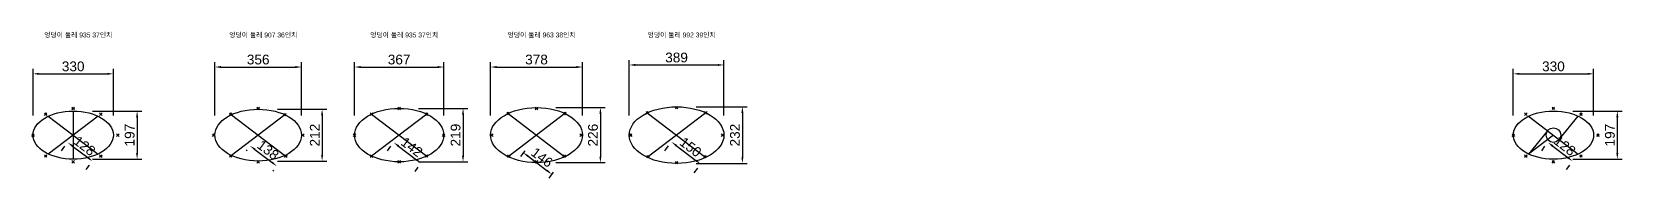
# Model space of a CAD drawing. Header units: millimetres. Extents: x -281 to 18273, y 674 to 20387.
# Drawn here: x 51 to 6589, y 19787 to 20387 of the extents above; entities that cross this region are included whole.
import ezdxf

# ---------------------------------------------------------------- set-up
doc = ezdxf.new("R2010")
doc.units = ezdxf.units.MM
doc.header["$PDMODE"] = 35
doc.header["$PDSIZE"] = 5
doc.styles.get("Standard").update_dxf_attribs({"font": 'arial.ttf'})
doc.dimstyles.new('이연주', dxfattribs={"dimscale": 10, "dimtxt": 4, "dimasz": 2.5, "dimexe": 2, "dimexo": 8, "dimgap": 1, "dimtad": 1, "dimdec": 0, "dimtxsty": 'Standard', "dimcen": 0, "dimclrd": 1, "dimclre": 1, "dimclrt": 2, "dimadec": 0, "dimazin": 0, "dimtfac": 1, "dimtdec": 0, "dimtmove": 0, "dimatfit": 3, "dimfxl": 1, "dimarcsym": 0})

# ---------------------------------------------------------------- blocks, each defined once
blk = doc.blocks.new('*D153')
at = {"color": 1, "lineweight": -2, "transparency": 16777216}
for p, q in [((1377.5, 20043.4), (1377.5, 20262.6)), ((1402.5, 20242.6), (1719.5, 20242.6)), ((1744.5, 20043.4), (1744.5, 20262.6))]:
    blk.add_line(p, q, dxfattribs=at)
at = {"color": 1, "transparency": 16777216}
for points in [[(1402.5, 20246.8), (1402.5, 20238.4), (1377.5, 20242.6)], [(1719.5, 20246.8), (1719.5, 20238.4), (1744.5, 20242.6)]]:
    blk.add_solid(points, dxfattribs=at)
at = {"layer": 'Defpoints', "color": 0, "transparency": 16777216}
for p in [(1744.5, 20242.6), (1377.5, 19963.4), (1744.5, 19963.4)]:
    blk.add_point(p, dxfattribs=at)
at = {"color": 2, "transparency": 16777216, "insert": (1561, 20273), "char_height": 40, "attachment_point": 5}
blk.add_mtext('367', dxfattribs=at)
blk = doc.blocks.new('*D154')
at = {"color": 1, "lineweight": -2, "transparency": 16777216}
for p, q in [((1641, 20072.9), (1843.8, 20072.9)), ((1823.8, 20047.9), (1823.8, 19878.9)), ((1641, 19853.9), (1843.8, 19853.9))]:
    blk.add_line(p, q, dxfattribs=at)
at = {"color": 1, "transparency": 16777216}
for points in [[(1819.6, 20047.9), (1827.9, 20047.9), (1823.8, 20072.9)], [(1819.6, 19878.9), (1827.9, 19878.9), (1823.8, 19853.9)]]:
    blk.add_solid(points, dxfattribs=at)
at = {"layer": 'Defpoints', "color": 0, "transparency": 16777216}
for p in [(1561, 20072.9), (1561, 19853.9), (1823.8, 19853.9)]:
    blk.add_point(p, dxfattribs=at)
at = {"color": 2, "transparency": 16777216, "insert": (1793.3, 19963.4), "char_height": 40, "attachment_point": 5, "rotation": 90}
blk.add_mtext('219', dxfattribs=at)
blk = doc.blocks.new('*D157')
at = {"color": 1, "lineweight": -2, "transparency": 16777216}
for p, q in [((1936.8, 20043.4), (1936.8, 20262.6)), ((1961.8, 20242.6), (2289.8, 20242.6)), ((2314.8, 20043.4), (2314.8, 20262.6))]:
    blk.add_line(p, q, dxfattribs=at)
at = {"color": 1, "transparency": 16777216}
for points in [[(1961.8, 20246.8), (1961.8, 20238.4), (1936.8, 20242.6)], [(2289.8, 20246.8), (2289.8, 20238.4), (2314.8, 20242.6)]]:
    blk.add_solid(points, dxfattribs=at)
at = {"layer": 'Defpoints', "color": 0, "transparency": 16777216}
for p in [(2314.8, 20242.6), (1936.8, 19963.4), (2314.8, 19963.4)]:
    blk.add_point(p, dxfattribs=at)
at = {"color": 2, "transparency": 16777216, "insert": (2125.8, 20273), "char_height": 40, "attachment_point": 5}
blk.add_mtext('378', dxfattribs=at)
blk = doc.blocks.new('*D158')
at = {"color": 1, "lineweight": -2, "transparency": 16777216}
for p, q in [((2205.8, 20076.2), (2408.5, 20076.2)), ((2388.5, 20051.2), (2388.5, 19875.6)), ((2205.8, 19850.6), (2408.5, 19850.6))]:
    blk.add_line(p, q, dxfattribs=at)
at = {"color": 1, "transparency": 16777216}
for points in [[(2384.3, 20051.2), (2392.7, 20051.2), (2388.5, 20076.2)], [(2384.3, 19875.6), (2392.7, 19875.6), (2388.5, 19850.6)]]:
    blk.add_solid(points, dxfattribs=at)
at = {"layer": 'Defpoints', "color": 0, "transparency": 16777216}
for p in [(2125.8, 20076.2), (2125.8, 19850.6), (2388.5, 19850.6)]:
    blk.add_point(p, dxfattribs=at)
at = {"color": 2, "transparency": 16777216, "insert": (2358.1, 19963.4), "char_height": 40, "attachment_point": 5, "rotation": 90}
blk.add_mtext('226', dxfattribs=at)
blk = doc.blocks.new('*D155')
at = {"color": 1, "lineweight": -2, "transparency": 16777216}
for p, q in [((2507, 20043.4), (2507, 20271)), ((2896.3, 20043.4), (2896.3, 20271)), ((2532, 20251), (2871.3, 20251))]:
    blk.add_line(p, q, dxfattribs=at)
at = {"color": 1, "transparency": 16777216}
for points in [[(2532, 20255.1), (2532, 20246.8), (2507, 20251)], [(2871.3, 20255.1), (2871.3, 20246.8), (2896.3, 20251)]]:
    blk.add_solid(points, dxfattribs=at)
at = {"layer": 'Defpoints', "color": 0, "transparency": 16777216}
for p in [(2896.3, 20251), (2507, 19963.4), (2896.3, 19963.4)]:
    blk.add_point(p, dxfattribs=at)
at = {"color": 2, "transparency": 16777216, "insert": (2701.6, 20281.4), "char_height": 40, "attachment_point": 5}
blk.add_mtext('389', dxfattribs=at)
blk = doc.blocks.new('*D156')
at = {"color": 1, "lineweight": -2, "transparency": 16777216}
for p, q in [((2781.6, 20079.6), (2992.2, 20079.6)), ((2972.2, 20054.6), (2972.2, 19872.2)), ((2781.6, 19847.2), (2992.2, 19847.2))]:
    blk.add_line(p, q, dxfattribs=at)
at = {"color": 1, "transparency": 16777216}
for points in [[(2968.1, 20054.6), (2976.4, 20054.6), (2972.2, 20079.6)], [(2968.1, 19872.2), (2976.4, 19872.2), (2972.2, 19847.2)]]:
    blk.add_solid(points, dxfattribs=at)
at = {"layer": 'Defpoints', "color": 0, "transparency": 16777216}
for p in [(2701.6, 20079.6), (2701.6, 19847.2), (2972.2, 19847.2)]:
    blk.add_point(p, dxfattribs=at)
at = {"color": 2, "transparency": 16777216, "insert": (2941.8, 19963.4), "char_height": 40, "attachment_point": 5, "rotation": 90}
blk.add_mtext('232', dxfattribs=at)
blk = doc.blocks.new('*D159')
at = {"color": 1, "lineweight": -2, "transparency": 16777216}
for p, q in [((803.5, 20043.4), (803.5, 20262.6)), ((828.5, 20242.6), (1134.5, 20242.6)), ((1159.5, 20043.4), (1159.5, 20262.6))]:
    blk.add_line(p, q, dxfattribs=at)
at = {"color": 1, "transparency": 16777216}
for points in [[(828.5, 20246.8), (828.5, 20238.4), (803.5, 20242.6)], [(1134.5, 20246.8), (1134.5, 20238.4), (1159.5, 20242.6)]]:
    blk.add_solid(points, dxfattribs=at)
at = {"layer": 'Defpoints', "color": 0, "transparency": 16777216}
for p in [(1159.5, 20242.6), (803.5, 19963.4), (1159.5, 19963.4)]:
    blk.add_point(p, dxfattribs=at)
at = {"color": 2, "transparency": 16777216, "insert": (981.5, 20273), "char_height": 40, "attachment_point": 5}
blk.add_mtext('356', dxfattribs=at)
blk = doc.blocks.new('*D160')
at = {"color": 1, "lineweight": -2, "transparency": 16777216}
for p, q in [((1061.5, 20069.6), (1264.3, 20069.6)), ((1244.3, 20044.6), (1244.3, 19882.2)), ((1061.5, 19857.2), (1264.3, 19857.2))]:
    blk.add_line(p, q, dxfattribs=at)
at = {"color": 1, "transparency": 16777216}
for points in [[(1240.1, 20044.6), (1248.4, 20044.6), (1244.3, 20069.6)], [(1240.1, 19882.2), (1248.4, 19882.2), (1244.3, 19857.2)]]:
    blk.add_solid(points, dxfattribs=at)
at = {"layer": 'Defpoints', "color": 0, "transparency": 16777216}
for p in [(981.5, 20069.6), (981.5, 19857.2), (1244.3, 19857.2)]:
    blk.add_point(p, dxfattribs=at)
at = {"color": 2, "transparency": 16777216, "insert": (1214.2, 19963.4), "char_height": 40, "attachment_point": 5, "rotation": 90}
blk.add_mtext('212', dxfattribs=at)
blk = doc.blocks.new('*D161')
at = {"color": 1, "lineweight": -2, "transparency": 16777216}
for p, q in [((933.2, 19899.6), (936.3, 19903.7)), ((968.3, 19904.6), (1038.7, 19851.3)), ((1043.4, 19816.2), (1046.5, 19820.3))]:
    blk.add_line(p, q, dxfattribs=at)
at = {"color": 1, "transparency": 16777216}
for points in [[(970.8, 19907.9), (965.8, 19901.2), (948.4, 19919.7)], [(1041.2, 19854.6), (1036.1, 19848), (1058.6, 19836.2)]]:
    blk.add_solid(points, dxfattribs=at)
at = {"layer": 'Defpoints', "color": 0, "transparency": 16777216}
for p in [(981.5, 19963.4), (1091.7, 19880), (1058.6, 19836.2)]:
    blk.add_point(p, dxfattribs=at)
at = {"color": 2, "transparency": 16777216, "insert": (1021.9, 19902.2), "char_height": 40, "attachment_point": 5, "rotation": 322.87073}
blk.add_mtext('138', dxfattribs=at)
blk = doc.blocks.new('*D162')
at = {"color": 1, "lineweight": -2, "transparency": 16777216}
for p, q in [((1512.7, 19899.6), (1526.3, 19917.6)), ((1558.3, 19918.4), (1632, 19862.6)), ((1626.3, 19813.6), (1639.9, 19831.6))]:
    blk.add_line(p, q, dxfattribs=at)
at = {"color": 1, "transparency": 16777216}
for points in [[(1560.8, 19921.7), (1555.8, 19915.1), (1538.4, 19933.5)], [(1634.6, 19865.9), (1629.5, 19859.3), (1652, 19847.5)]]:
    blk.add_solid(points, dxfattribs=at)
at = {"layer": 'Defpoints', "color": 0, "transparency": 16777216}
for p in [(1561, 19963.4), (1652, 19847.5), (1674.6, 19877.4)]:
    blk.add_point(p, dxfattribs=at)
at = {"color": 2, "transparency": 16777216, "insert": (1613.3, 19914.5), "char_height": 40, "attachment_point": 5, "rotation": 322.87073}
blk.add_mtext('142', dxfattribs=at)
blk = doc.blocks.new('*D163')
at = {"color": 1, "lineweight": -2, "transparency": 16777216}
for p, q in [((2077.5, 19899.6), (2059.4, 19875.8)), ((2091.4, 19876.6), (2168.6, 19818.2)), ((2194.5, 19811), (2176.4, 19787.2))]:
    blk.add_line(p, q, dxfattribs=at)
at = {"color": 1, "transparency": 16777216}
for points in [[(2093.9, 19879.9), (2088.9, 19873.3), (2071.5, 19891.7)], [(2171.1, 19821.6), (2166, 19814.9), (2188.5, 19803.1)]]:
    blk.add_solid(points, dxfattribs=at)
at = {"layer": 'Defpoints', "color": 0, "transparency": 16777216}
for p in [(2125.8, 19963.4), (2242.8, 19874.8), (2188.5, 19803.1)]:
    blk.add_point(p, dxfattribs=at)
at = {"color": 2, "transparency": 16777216, "insert": (2148.4, 19871.7), "char_height": 40, "attachment_point": 5, "rotation": 322.87073}
blk.add_mtext('146', dxfattribs=at)
blk = doc.blocks.new('*D164')
at = {"color": 1, "lineweight": -2, "transparency": 16777216}
for p, q in [((2653.3, 19899.6), (2668.5, 19919.6)), ((2700.5, 19920.5), (2781.1, 19859.4)), ((2773.8, 19808.4), (2789, 19828.4))]:
    blk.add_line(p, q, dxfattribs=at)
at = {"color": 1, "transparency": 16777216}
for points in [[(2703, 19923.8), (2698, 19917.2), (2680.6, 19935.6)], [(2783.6, 19862.7), (2778.6, 19856.1), (2801.1, 19844.3)]]:
    blk.add_solid(points, dxfattribs=at)
at = {"layer": 'Defpoints', "color": 0, "transparency": 16777216}
for p in [(2701.6, 19963.4), (2801.1, 19844.3), (2822.1, 19872.2)]:
    blk.add_point(p, dxfattribs=at)
at = {"color": 2, "transparency": 16777216, "insert": (2759.2, 19914.2), "char_height": 40, "attachment_point": 5, "rotation": 322.87073}
blk.add_mtext('150', dxfattribs=at)
blk = doc.blocks.new('*D165')
at = {"color": 1, "lineweight": -2, "transparency": 16777216}
for p, q in [((55.8, 20043.4), (55.8, 20234.7)), ((80.8, 20214.7), (361.1, 20214.7)), ((386.1, 20043.4), (386.1, 20234.7))]:
    blk.add_line(p, q, dxfattribs=at)
at = {"color": 1, "transparency": 16777216}
for points in [[(80.8, 20218.8), (80.8, 20210.5), (55.8, 20214.7)], [(361.1, 20218.8), (361.1, 20210.5), (386.1, 20214.7)]]:
    blk.add_solid(points, dxfattribs=at)
at = {"layer": 'Defpoints', "color": 0, "transparency": 16777216}
for p in [(386.1, 20214.7), (55.8, 19963.4), (386.1, 19963.4)]:
    blk.add_point(p, dxfattribs=at)
at = {"color": 2, "transparency": 16777216, "insert": (220.9, 20245.1), "char_height": 40, "attachment_point": 5}
blk.add_mtext('330', dxfattribs=at)
blk = doc.blocks.new('*D166')
at = {"color": 1, "lineweight": -2, "transparency": 16777216}
for p, q in [((300.9, 20062), (503.7, 20062)), ((483.7, 20037), (483.7, 19889.9)), ((300.9, 19864.9), (503.7, 19864.9))]:
    blk.add_line(p, q, dxfattribs=at)
at = {"color": 1, "transparency": 16777216}
for points in [[(479.5, 20037), (487.8, 20037), (483.7, 20062)], [(479.5, 19889.9), (487.8, 19889.9), (483.7, 19864.9)]]:
    blk.add_solid(points, dxfattribs=at)
at = {"layer": 'Defpoints', "color": 0, "transparency": 16777216}
for p in [(220.9, 20062), (220.9, 19864.9), (483.7, 19864.9)]:
    blk.add_point(p, dxfattribs=at)
at = {"color": 2, "transparency": 16777216, "insert": (453.3, 19963.4), "char_height": 40, "attachment_point": 5, "rotation": 90}
blk.add_mtext('197', dxfattribs=at)
blk = doc.blocks.new('*D167')
at = {"color": 1, "lineweight": -2, "transparency": 16777216}
for p, q in [((172.7, 19899.6), (186.2, 19917.6)), ((218.2, 19918.4), (280.6, 19871.2)), ((274.9, 19822.2), (288.5, 19840.2))]:
    blk.add_line(p, q, dxfattribs=at)
at = {"color": 1, "transparency": 16777216}
for points in [[(220.7, 19921.7), (215.7, 19915.1), (198.3, 19933.5)], [(283.1, 19874.5), (278.1, 19867.9), (300.5, 19856.1)]]:
    blk.add_solid(points, dxfattribs=at)
at = {"layer": 'Defpoints', "color": 0, "transparency": 16777216}
for p in [(220.9, 19963.4), (323.2, 19886), (300.5, 19856.1)]:
    blk.add_point(p, dxfattribs=at)
at = {"color": 2, "transparency": 16777216, "insert": (267.8, 19919.1), "char_height": 40, "attachment_point": 5, "rotation": 322.87073}
blk.add_mtext('128', dxfattribs=at)
blk = doc.blocks.new('*D168')
at = {"color": 1, "lineweight": -2, "transparency": 16777216}
for p, q in [((6141.5, 20043.4), (6141.5, 20234.7)), ((6166.5, 20214.7), (6446.8, 20214.7)), ((6471.8, 20043.4), (6471.8, 20234.7))]:
    blk.add_line(p, q, dxfattribs=at)
at = {"color": 1, "transparency": 16777216}
for points in [[(6166.5, 20218.8), (6166.5, 20210.5), (6141.5, 20214.7)], [(6446.8, 20218.8), (6446.8, 20210.5), (6471.8, 20214.7)]]:
    blk.add_solid(points, dxfattribs=at)
at = {"layer": 'Defpoints', "color": 0, "transparency": 16777216}
for p in [(6471.8, 20214.7), (6141.5, 19963.4), (6471.8, 19963.4)]:
    blk.add_point(p, dxfattribs=at)
at = {"color": 2, "transparency": 16777216, "insert": (6306.7, 20245.1), "char_height": 40, "attachment_point": 5}
blk.add_mtext('330', dxfattribs=at)
blk = doc.blocks.new('*D169')
at = {"color": 1, "lineweight": -2, "transparency": 16777216}
for p, q in [((6386.7, 20062), (6589.4, 20062)), ((6569.4, 20037), (6569.4, 19889.9)), ((6386.7, 19864.9), (6589.4, 19864.9))]:
    blk.add_line(p, q, dxfattribs=at)
at = {"color": 1, "transparency": 16777216}
for points in [[(6565.2, 20037), (6573.6, 20037), (6569.4, 20062)], [(6565.2, 19889.9), (6573.6, 19889.9), (6569.4, 19864.9)]]:
    blk.add_solid(points, dxfattribs=at)
at = {"layer": 'Defpoints', "color": 0, "transparency": 16777216}
for p in [(6306.7, 20062), (6306.7, 19864.9), (6569.4, 19864.9)]:
    blk.add_point(p, dxfattribs=at)
at = {"color": 2, "transparency": 16777216, "insert": (6539, 19963.4), "char_height": 40, "attachment_point": 5, "rotation": 90}
blk.add_mtext('197', dxfattribs=at)
blk = doc.blocks.new('*D170')
at = {"color": 1, "lineweight": -2, "transparency": 16777216}
for p, q in [((6258.4, 19899.6), (6272, 19917.6)), ((6304, 19918.4), (6366.3, 19871.2)), ((6360.6, 19822.2), (6374.2, 19840.2))]:
    blk.add_line(p, q, dxfattribs=at)
at = {"color": 1, "transparency": 16777216}
for points in [[(6306.5, 19921.7), (6301.5, 19915.1), (6284, 19933.5)], [(6368.8, 19874.5), (6363.8, 19867.9), (6386.3, 19856.1)]]:
    blk.add_solid(points, dxfattribs=at)
at = {"layer": 'Defpoints', "color": 0, "transparency": 16777216}
for p in [(6306.7, 19963.4), (6408.9, 19886), (6386.3, 19856.1)]:
    blk.add_point(p, dxfattribs=at)
at = {"color": 2, "transparency": 16777216, "insert": (6353.5, 19919.1), "char_height": 40, "attachment_point": 5, "rotation": 322.87073}
blk.add_mtext('128', dxfattribs=at)

msp = doc.modelspace()

# ---------------------------------------------------------------- linework, layer by layer
for p, q in [((323.2, 20040.8), (118.7, 19886)), ((118.7, 20040.8), (323.2, 19886)), ((220.9, 20062), (220.9, 19864.9)), ((1091.7, 20046.8), (871.3, 19880)), ((871.3, 20046.8), (1091.7, 19880)), ((1674.6, 20049.4), (1447.4, 19877.4)), ((1447.4, 20049.4), (1674.6, 19877.4)), ((2242.8, 20052), (2008.8, 19874.8)), ((2008.8, 20052), (2242.8, 19874.8)), ((2822.1, 20054.6), (2581.1, 19872.2)), ((2581.1, 20054.6), (2822.1, 19872.2)), ((6204.4, 20040.8), (6408.9, 19886)), ((6330.6, 19945.3), (6408.9, 20040.8)), ((6282.8, 19981.5), (6204.4, 19886)), ((6306.7, 19963.4), (6204.4, 19886))]:
    msp.add_line(p, q)
msp.add_circle((6306.7, 19963.4), 30)
for centre, major_axis in [((2125.8, 19963.4), (-189, 0)), ((2701.6, 19963.4), (-194.7, 0)), ((220.9, 19963.4), (-165.2, 0)), ((981.5, 19963.4), (-178, 0)), ((1561, 19963.4), (-183.5, 0)), ((6306.7, 19963.4), (-165.2, 0))]:
    msp.add_ellipse(centre, major_axis=major_axis, ratio=0.59673)
for p in [(220.9, 20072.9), (981.5, 20072.9), (1561, 20072.9), (2125.8, 20072.9), (2701.6, 20076.2), (6306.7, 20072.9), (107.4, 20049.4), (334.5, 20049.4), (867.9, 20049.4), (1091.7, 20046.8), (1447.4, 20049.4), (1674.6, 20049.4), (2008.8, 20052), (2242.8, 20052), (2581.1, 20054.6), (2822.1, 20054.6), (6193.1, 20049.4), (6420.3, 20049.4), (55.8, 19963.4), (404.4, 19963.4), (798, 19963.4), (1165, 19963.4), (1377.5, 19963.4), (1744.5, 19963.4), (1942.3, 19963.4), (2309.3, 19963.4), (2512.6, 19963.4), (2890.6, 19963.4), (6141.5, 19963.4), (6490.2, 19963.4), (107.4, 19877.4), (334.5, 19877.4), (867.9, 19877.4), (1095.1, 19877.4), (1447.4, 19877.4), (1674.6, 19877.4), (2012.2, 19877.4), (2239.4, 19877.4), (2584.6, 19874.8), (2818.6, 19874.8), (6193.1, 19877.4), (6420.3, 19877.4), (220.9, 19853.9), (981.5, 19853.9), (1561, 19853.9), (2125.8, 19853.9), (2701.6, 19850.6), (6306.7, 19853.9)]:
    msp.add_point(p)

# ---------------------------------------------------------------- texts
at = {"color": 2, "char_height": 20, "attachment_point": 1}
for s, insert in [('{\\fGulim|b0|i0|c129|p50;엉덩이 둘레 935 37인치}', (101.7, 20384)), ('{\\fGulim|b0|i0|c129|p50;엉덩이 둘레 907 36인치}', (862.3, 20384)), ('{\\fGulim|b0|i0|c129|p50;엉덩이 둘레 935 37인치}', (1441.8, 20384)), ('{\\fGulim|b0|i0|c129|p50;엉덩이 둘레 963 38인치}', (2006.5, 20384)), ('{\\fGulim|b0|i0|c129|p50;엉덩이 둘레 992 39인치}', (2582.4, 20384))]:
    msp.add_mtext_dynamic_manual_height_columns(s, width=308.995, gutter_width=12.5, heights=[0], dxfattribs=dict(at, insert=insert))

# ---------------------------------------------------------------- dimensions: what is measured, and where the dimension line sits
for base, p1, p2, angle, picture, middle in [((386.1, 20214.7), (55.8, 19963.4), (386.1, 19963.4), 180, '*D165', (220.9, 20245.1)), ((1159.5, 20242.6), (803.5, 19963.4), (1159.5, 19963.4), 180, '*D159', (981.5, 20273)), ((1744.5, 20242.6), (1377.5, 19963.4), (1744.5, 19963.4), 180, '*D153', (1561, 20273)), ((2314.8, 20242.6), (1936.8, 19963.4), (2314.8, 19963.4), 180, '*D157', (2125.8, 20273)), ((2896.3, 20251), (2507, 19963.4), (2896.3, 19963.4), 180, '*D155', (2701.6, 20281.4)), ((6471.8, 20214.7), (6141.5, 19963.4), (6471.8, 19963.4), 180, '*D168', (6306.7, 20245.1)), ((2388.5, 19850.6), (2125.8, 20076.2), (2125.8, 19850.6), 90, '*D158', (2358.1, 19963.4)), ((2972.2, 19847.2), (2701.6, 20079.6), (2701.6, 19847.2), 90, '*D156', (2941.8, 19963.4)), ((483.7, 19864.9), (220.9, 20062), (220.9, 19864.9), 90, '*D166', (453.3, 19963.4)), ((1244.3, 19857.2), (981.5, 20069.6), (981.5, 19857.2), 90, '*D160', (1214.2, 19963.4)), ((1823.8, 19853.9), (1561, 20072.9), (1561, 19853.9), 90, '*D154', (1793.3, 19963.4)), ((6569.4, 19864.9), (6306.7, 20062), (6306.7, 19864.9), 90, '*D169', (6539, 19963.4))]:
    dim = msp.add_linear_dim(base=base, p1=p1, p2=p2, angle=angle, dimstyle='이연주')
    dim.commit()
    dim.dimension.update_dxf_attribs({"geometry": picture, "text_midpoint": middle})
for p1, p2, distance, picture, middle in [((220.9, 19963.4), (323.2, 19886), -37.5, '*D167', (267.8, 19919.1)), ((981.5, 19963.4), (1091.7, 19880), -54.9, '*D161', (1021.9, 19902.2)), ((1561, 19963.4), (1674.6, 19877.4), -37.5, '*D162', (1613.3, 19914.5)), ((6306.7, 19963.4), (6408.9, 19886), -37.5, '*D170', (6353.5, 19919.1))]:
    dim = msp.add_aligned_dim(p1=p1, p2=p2, distance=distance, dimstyle='이연주')
    dim.commit()
    dim.dimension.update_dxf_attribs({"geometry": picture, "text_midpoint": middle})
for p1, p2, distance, text, picture, middle in [((2125.8, 19963.4), (2242.8, 19874.8), -89.9, '146', '*D163', (2148.4, 19871.7)), ((2701.6, 19963.4), (2822.1, 19872.2), -34.9, '150', '*D164', (2759.2, 19914.2))]:
    dim = msp.add_aligned_dim(p1=p1, p2=p2, distance=distance, text=text, dimstyle='이연주')
    dim.commit()
    dim.dimension.update_dxf_attribs({"geometry": picture, "text_midpoint": middle})

doc.saveas('drawing.dxf')
